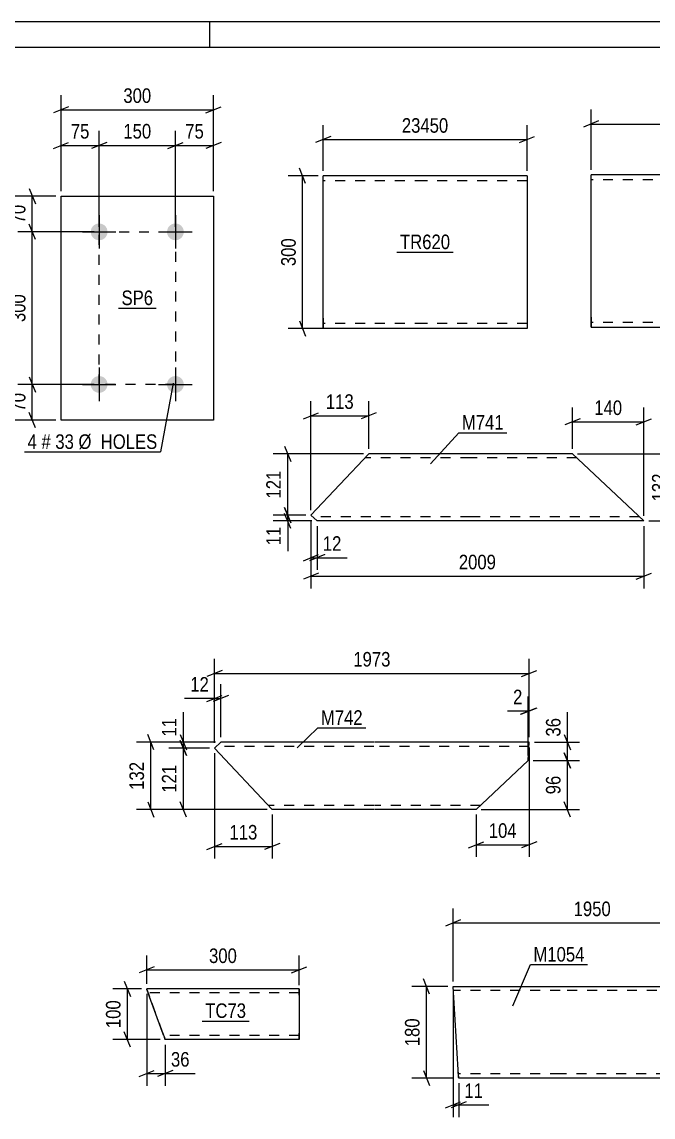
# Model space of a CAD drawing. Header units: millimetres. Extents: x 0 to 594, y 0 to 420.
# Drawn here: x 347 to 471.2, y 204.7 to 420 of the extents above; entities that cross this region are included whole.
import ezdxf

# ---------------------------------------------------------------- set-up
doc = ezdxf.new("R2010")
doc.units = ezdxf.units.MM
doc.linetypes.add('DXK_LINE_DOT2', pattern=[3.9198, 1.9599, -1.9599])
doc.styles.add('Arial Narrow', font='ARIALN.TTF', dxfattribs={"height": 0.2})

# ---------------------------------------------------------------- blocks, each defined once
blk = doc.blocks.new('Unknown-761544929-1135')
at = {"color": 5, "linetype": 'Continuous'}
for p, q in [((594, 420), (0, 420)), ((384, 415), (384, 420)), ((589, 415), (5, 415))]:
    blk.add_line(p, q, dxfattribs=at)
blk = doc.blocks.new('Part-761544929-9292 - 9291')
at = {"color": 2, "linetype": 'Continuous'}
for p, q in [((386.12, 278.36), (384.91, 277.23)), ((416.26, 278.36), (386.12, 278.36)), ((446.8, 278.36), (416.36, 278.36)), ((446.58, 274.76), (446.8, 278.36)), ((396.26, 265.16), (384.91, 277.23)), ((436.36, 265.16), (446.58, 274.76)), ((416.26, 265.16), (396.26, 265.16)), ((436.36, 265.16), (416.36, 265.16))]:
    blk.add_line(p, q, dxfattribs=at)
at = {"color": 7, "linetype": 'DXK_LINE_DOT2'}
for p, q in [((416.26, 277.56), (385.26, 277.56)), ((446.75, 277.56), (416.36, 277.56)), ((416.26, 265.96), (395.51, 265.96)), ((437.21, 265.96), (416.36, 265.96))]:
    blk.add_line(p, q, dxfattribs=at)
blk = doc.blocks.new('Part-761544929-9299 - 9298')
at = {"color": 2, "linetype": 'Continuous'}
for p, q in [((403.87, 323), (415.22, 335.07)), ((435.22, 335.07), (415.22, 335.07)), ((455.32, 335.07), (435.32, 335.07)), ((469.35, 321.87), (455.32, 335.07)), ((405.07, 321.87), (403.87, 323)), ((435.22, 321.87), (405.07, 321.87)), ((469.35, 321.87), (435.32, 321.87))]:
    blk.add_line(p, q, dxfattribs=at)
at = {"color": 7, "linetype": 'DXK_LINE_DOT2'}
for p, q in [((435.22, 334.27), (414.46, 334.27)), ((456.17, 334.27), (435.32, 334.27)), ((435.22, 322.67), (404.22, 322.67)), ((468.5, 322.67), (435.32, 322.67)), ((468.25, 322.9), (468.3, 322.85)), ((468.44, 322.73), (468.5, 322.67))]:
    blk.add_line(p, q, dxfattribs=at)
blk = doc.blocks.new('Part-761544929-16571 - 16570')
at = {"color": 2, "linetype": 'Continuous'}
for p, q in [((401.56, 229.9), (371.56, 229.9)), ((371.6, 229.78), (371.56, 229.9)), ((371.73, 229.43), (371.6, 229.78)), ((371.92, 228.92), (371.73, 229.43)), ((372.14, 228.3), (371.92, 228.92)), ((374.62, 221.5), (372.14, 228.3)), ((401.56, 229.9), (401.56, 229.9)), ((401.56, 229.9), (401.56, 229.78)), ((401.56, 229.78), (401.56, 229.43)), ((401.56, 229.43), (401.56, 228.92)), ((401.56, 228.92), (401.56, 220.89)), ((374.84, 220.89), (374.62, 221.5)), ((375.03, 220.37), (374.84, 220.89)), ((375.16, 220.02), (375.03, 220.37)), ((375.2, 219.9), (375.16, 220.02)), ((375.2, 219.9), (375.2, 219.9)), ((401.56, 219.9), (375.2, 219.9)), ((401.56, 220.89), (401.56, 220.37)), ((401.56, 220.37), (401.56, 220.02)), ((401.56, 220.02), (401.56, 219.9)), ((401.56, 219.9), (401.56, 219.9))]:
    blk.add_line(p, q, dxfattribs=at)
at = {"color": 7, "linetype": 'DXK_LINE_DOT2'}
for p, q in [((371.56, 229.9), (371.61, 229.78)), ((371.61, 229.78), (371.73, 229.43)), ((371.73, 229.43), (371.92, 228.92)), ((401.56, 229.1), (371.85, 229.1)), ((371.87, 229.04), (371.85, 229.1)), ((371.87, 229.04), (371.85, 229.1)), ((371.92, 228.92), (371.87, 229.04)), ((371.92, 228.92), (371.87, 229.04)), ((372.03, 228.61), (371.92, 228.92)), ((371.94, 228.87), (371.92, 228.92)), ((371.92, 228.92), (372.14, 228.3)), ((372.03, 228.61), (371.94, 228.87)), ((374.73, 221.2), (372.03, 228.61)), ((374.73, 221.2), (372.03, 228.61)), ((374.62, 221.5), (372.14, 228.3)), ((401.56, 229.78), (401.56, 229.9)), ((401.56, 229.43), (401.56, 229.78)), ((401.56, 228.92), (401.56, 229.43)), ((401.56, 229.1), (401.56, 229.1)), ((401.56, 229.04), (401.56, 229.1)), ((401.56, 229.04), (401.56, 229.1)), ((401.56, 228.61), (401.56, 229.04)), ((401.56, 228.92), (401.56, 229.04)), ((401.56, 228.92), (401.56, 220.89)), ((401.56, 228.87), (401.56, 228.92)), ((401.56, 228.61), (401.56, 228.87)), ((401.56, 228.61), (401.56, 221.2)), ((401.56, 228.61), (401.56, 221.2)), ((374.62, 221.5), (374.89, 220.76)), ((374.73, 221.2), (374.82, 220.94)), ((374.82, 220.94), (374.73, 221.2)), ((374.82, 220.94), (374.89, 220.76)), ((374.89, 220.76), (374.82, 220.94)), ((374.89, 220.76), (374.91, 220.7)), ((374.91, 220.7), (374.89, 220.76)), ((374.89, 220.76), (375.03, 220.37)), ((401.56, 220.7), (374.91, 220.7)), ((375.03, 220.37), (375.16, 220.02)), ((375.16, 220.02), (375.2, 219.9)), ((401.56, 221.2), (401.56, 220.76)), ((401.56, 220.94), (401.56, 221.2)), ((401.56, 220.76), (401.56, 220.94)), ((401.56, 220.37), (401.56, 220.89)), ((401.56, 220.76), (401.56, 220.7)), ((401.56, 220.7), (401.56, 220.76)), ((401.56, 220.7), (401.56, 220.7)), ((401.56, 220.02), (401.56, 220.37)), ((401.56, 219.9), (401.56, 220.02)), ((401.56, 219.9), (401.56, 219.9))]:
    blk.add_line(p, q, dxfattribs=at)
blk = doc.blocks.new('Part-761544929-9354 - 9353')
at = {"color": 2, "linetype": 'Continuous'}
for p, q in [((432.82, 213.95), (431.81, 230.35)), ((431.81, 230.35), (452.87, 230.35)), ((452.97, 230.35), (482.82, 230.35)), ((486.57, 226.81), (482.82, 230.35)), ((472.97, 212.35), (486.57, 226.81)), ((432.92, 212.35), (432.82, 213.95)), ((452.87, 212.35), (432.92, 212.35)), ((472.97, 212.35), (452.97, 212.35))]:
    blk.add_line(p, q, dxfattribs=at)
at = {"color": 7, "linetype": 'DXK_LINE_DOT2'}
for p, q in [((452.87, 229.55), (431.86, 229.55)), ((483.67, 229.55), (452.97, 229.55)), ((432.91, 212.47), (432.82, 213.95)), ((432.87, 213.15), (432.86, 213.21)), ((452.87, 213.15), (432.87, 213.15)), ((473.72, 213.15), (452.97, 213.15))]:
    blk.add_line(p, q, dxfattribs=at)
blk = doc.blocks.new('Part-761544929-9417 - 9416')
at = {"color": 2, "linetype": 'Continuous'}
for p, q in [((478.95, 389.92), (458.95, 389.92)), ((458.95, 361.92), (458.95, 389.92)), ((499.05, 389.92), (479.05, 389.92)), ((499.05, 389.92), (499.05, 359.92)), ((458.95, 361.92), (458.95, 359.92)), ((478.95, 359.92), (458.95, 359.92)), ((499.05, 359.92), (479.05, 359.92))]:
    blk.add_line(p, q, dxfattribs=at)
at = {"color": 7, "linetype": 'DXK_LINE_DOT2'}
for p, q in [((478.95, 388.92), (458.95, 388.92)), ((499.05, 388.92), (479.05, 388.92)), ((458.95, 360.07), (458.95, 361.92)), ((458.95, 360.92), (458.95, 361)), ((478.95, 360.92), (458.95, 360.92)), ((499.05, 360.92), (479.05, 360.92)), ((499.05, 360.92), (499.05, 361))]:
    blk.add_line(p, q, dxfattribs=at)
blk = doc.blocks.new('Part-761544929-9426 - 9425')
at = {"color": 2, "linetype": 'Continuous'}
for p, q in [((354.71, 341.72), (354.71, 385.72)), ((354.71, 385.72), (384.71, 385.72)), ((384.71, 385.72), (384.71, 341.72)), ((384.71, 341.72), (354.71, 341.72))]:
    blk.add_line(p, q, dxfattribs=at)
blk = doc.blocks.new('Bolt-761544929-9427 - 9425')
at = {"linetype": 'Continuous'}
for points in [[(362.21, 380.37, -1), (362.21, 377.07, -1)], [(377.21, 380.37, -1), (377.21, 377.07, -1)], [(362.21, 350.37, -1), (362.21, 347.07, -1)], [(377.21, 350.37, -1), (377.21, 347.07, -1)]]:
    blk.add_hatch(color=1, dxfattribs=at).paths.add_polyline_path(points)
at = {"color": 1, "linetype": 'Continuous'}
for p, q in [((362.21, 382.02), (362.21, 375.42)), ((377.21, 382.02), (377.21, 375.42)), ((358.91, 378.72), (365.51, 378.72)), ((373.91, 378.72), (380.51, 378.72)), ((362.21, 352.02), (362.21, 345.42)), ((377.21, 352.02), (377.21, 345.42)), ((358.91, 348.72), (365.51, 348.72)), ((373.91, 348.72), (380.51, 348.72))]:
    blk.add_line(p, q, dxfattribs=at)
blk = doc.blocks.new('Part-761544929-9537 - 9536')
at = {"color": 2, "linetype": 'Continuous'}
for p, q in [((426.26, 389.72), (406.26, 389.72)), ((406.26, 361.72), (406.26, 389.72)), ((446.36, 389.72), (426.36, 389.72)), ((446.36, 389.72), (446.36, 359.72)), ((406.26, 361.72), (406.26, 359.72)), ((426.26, 359.72), (406.26, 359.72)), ((446.36, 359.72), (426.36, 359.72))]:
    blk.add_line(p, q, dxfattribs=at)
at = {"color": 7, "linetype": 'DXK_LINE_DOT2'}
for p, q in [((426.26, 388.72), (406.26, 388.72)), ((446.36, 388.72), (426.36, 388.72)), ((406.26, 359.87), (406.26, 361.72)), ((406.26, 360.72), (406.26, 360.8)), ((426.26, 360.72), (406.26, 360.72)), ((446.36, 360.72), (426.36, 360.72)), ((446.36, 360.72), (446.36, 360.8))]:
    blk.add_line(p, q, dxfattribs=at)
blk = doc.blocks.new('Rectangle-761544929-16226 - 9425')
at = {"color": 1, "linetype": 'DXK_LINE_DOT2'}
blk.add_lwpolyline([(362.21, 378.72), (377.21, 378.72), (377.21, 348.72), (362.21, 348.72), (362.21, 378.72)], close=True, dxfattribs=at)
blk = doc.blocks.new('StraightDimension-761544929-9643 - 9291')
at = {"color": 7, "linetype": 'Continuous'}
for p, q in [((453.7, 276.26), (454.9, 273.26)), ((447.58, 274.76), (456.7, 274.76)), ((454.3, 265.16), (454.3, 274.76)), ((437.36, 265.16), (456.7, 265.16)), ((454.9, 263.66), (453.7, 266.66))]:
    blk.add_line(p, q, dxfattribs=at)
at = {"color": 0}
blk.add_wipeout([(453.55, 272.39), (449.35, 272.39), (449.35, 267.53), (453.55, 267.53)], dxfattribs=at)
at = {"color": 3, "style": 'Arial Narrow'}
blk.add_text('96', height=2.863, rotation=90.0002, dxfattribs=at).set_placement((452.95, 268.13))
blk = doc.blocks.new('StraightDimension-761544929-9642 - 9291')
at = {"color": 7, "linetype": 'Continuous'}
for p, q in [((447.8, 278.36), (456.7, 278.36)), ((453.7, 279.86), (454.9, 276.86)), ((454.3, 274.76), (454.3, 278.36)), ((454.9, 273.26), (453.7, 276.26)), ((447.58, 274.76), (456.7, 274.76))]:
    blk.add_line(p, q, dxfattribs=at)
at = {"color": 0}
blk.add_wipeout([(453.55, 283.74), (449.35, 283.74), (449.35, 278.88), (453.55, 278.88)], dxfattribs=at)
at = {"color": 7, "linetype": 'Continuous'}
blk.add_line((454.3, 278.36), (454.3, 284.26), dxfattribs=at)
blk.add_line((454.3, 278.36), (454.3, 284.26), dxfattribs=at)
at = {"color": 3, "style": 'Arial Narrow'}
blk.add_text('36', height=2.863, rotation=90.0002, dxfattribs=at).set_placement((452.95, 279.48))
blk = doc.blocks.new('StraightDimension-761544929-9626 - 9291')
at = {"color": 7, "linetype": 'Continuous'}
for p, q in [((446.58, 275.76), (446.58, 287.34)), ((446.8, 279.36), (446.8, 287.34)), ((445.08, 283.89), (448.08, 285.09)), ((448.3, 285.09), (445.3, 283.89)), ((446.58, 284.49), (446.8, 284.49))]:
    blk.add_line(p, q, dxfattribs=at)
at = {"color": 0}
blk.add_wipeout([(446.05, 285.24), (446.05, 289.44), (443.02, 289.44), (443.02, 285.24)], dxfattribs=at)
at = {"color": 7, "linetype": 'Continuous'}
blk.add_line((446.58, 284.49), (442.5, 284.49), dxfattribs=at)
blk.add_line((446.58, 284.49), (442.5, 284.49), dxfattribs=at)
at = {"color": 3, "style": 'Arial Narrow'}
blk.add_text('2', height=2.86, dxfattribs=at).set_placement((443.62, 285.84))
blk = doc.blocks.new('StraightDimension-761544929-9618 - 9291')
at = {"color": 7, "linetype": 'Continuous'}
for p, q in [((446.8, 277.36), (446.8, 255.82)), ((436.36, 264.16), (436.36, 255.82)), ((434.86, 257.62), (437.86, 258.82)), ((448.3, 258.82), (445.3, 257.62)), ((436.36, 258.22), (446.8, 258.22))]:
    blk.add_line(p, q, dxfattribs=at)
at = {"color": 0}
blk.add_wipeout([(444.92, 258.97), (444.92, 263.17), (438.24, 263.17), (438.24, 258.97)], dxfattribs=at)
at = {"color": 3, "style": 'Arial Narrow'}
blk.add_text('104', height=2.863, dxfattribs=at).set_placement((438.84, 259.57))
blk = doc.blocks.new('StraightDimension-761544929-9630 - 9291')
at = {"color": 7, "linetype": 'Continuous'}
for p, q in [((384.91, 278.23), (384.91, 289.82)), ((386.12, 279.36), (386.12, 289.82)), ((383.41, 286.37), (386.41, 287.57)), ((387.62, 287.57), (384.62, 286.37)), ((384.91, 286.97), (386.12, 286.97))]:
    blk.add_line(p, q, dxfattribs=at)
at = {"color": 0}
blk.add_wipeout([(384.39, 287.72), (384.39, 291.92), (379.53, 291.92), (379.53, 287.72)], dxfattribs=at)
at = {"color": 7, "linetype": 'Continuous'}
blk.add_line((384.91, 286.97), (379.01, 286.97), dxfattribs=at)
blk.add_line((384.91, 286.97), (379.01, 286.97), dxfattribs=at)
at = {"color": 3, "style": 'Arial Narrow'}
blk.add_text('12', height=2.863, dxfattribs=at).set_placement((380.13, 288.32))
blk = doc.blocks.new('StraightDimension-761544929-9622 - 9291')
at = {"color": 7, "linetype": 'Continuous'}
for p, q in [((384.91, 276.23), (384.91, 255.49)), ((396.26, 264.16), (396.26, 255.49)), ((383.41, 257.29), (386.41, 258.49)), ((397.76, 258.49), (394.76, 257.29)), ((384.91, 257.89), (396.26, 257.89))]:
    blk.add_line(p, q, dxfattribs=at)
at = {"color": 0}
blk.add_wipeout([(393.93, 258.64), (393.93, 262.84), (387.24, 262.84), (387.24, 258.64)], dxfattribs=at)
at = {"color": 3, "style": 'Arial Narrow'}
blk.add_text('113', height=2.863, dxfattribs=at).set_placement((387.84, 259.24))
blk = doc.blocks.new('StraightDimension-761544929-9650 - 9291')
at = {"color": 7, "linetype": 'Continuous'}
for p, q in [((384.91, 278.23), (384.91, 294.75)), ((446.8, 279.36), (446.8, 294.75)), ((386.41, 292.5), (383.41, 291.3)), ((384.91, 291.9), (446.8, 291.9)), ((445.3, 291.3), (448.3, 292.5))]:
    blk.add_line(p, q, dxfattribs=at)
at = {"color": 0}
blk.add_wipeout([(420.11, 292.65), (420.11, 296.85), (411.6, 296.85), (411.6, 292.65)], dxfattribs=at)
at = {"color": 3, "style": 'Arial Narrow'}
blk.add_text('1973', height=2.863, dxfattribs=at).set_placement((412.2, 293.25))
blk = doc.blocks.new('StraightDimension-761544929-16988 - 9291')
at = {"color": 7, "linetype": 'Continuous'}
for p, q in [((385.12, 278.36), (375.92, 278.36)), ((378.17, 279.86), (379.37, 276.86)), ((379.37, 275.73), (378.17, 278.73)), ((378.77, 277.23), (378.77, 278.36)), ((383.91, 277.23), (375.92, 277.23))]:
    blk.add_line(p, q, dxfattribs=at)
at = {"color": 0}
blk.add_wipeout([(378.02, 283.74), (373.82, 283.74), (373.82, 278.88), (378.02, 278.88)], dxfattribs=at)
at = {"color": 7, "linetype": 'Continuous'}
blk.add_line((378.77, 278.36), (378.77, 284.26), dxfattribs=at)
blk.add_line((378.77, 278.36), (378.77, 284.26), dxfattribs=at)
at = {"color": 3, "style": 'Arial Narrow'}
blk.add_text('11', height=2.863, rotation=90.0002, dxfattribs=at).set_placement((377.42, 279.48))
blk = doc.blocks.new('StraightDimension-761544929-16989 - 9291')
at = {"color": 7, "linetype": 'Continuous'}
for p, q in [((378.17, 278.73), (379.37, 275.73)), ((383.91, 277.23), (375.92, 277.23)), ((378.77, 265.16), (378.77, 277.23)), ((395.26, 265.16), (375.92, 265.16)), ((379.37, 263.66), (378.17, 266.66))]:
    blk.add_line(p, q, dxfattribs=at)
at = {"color": 0}
blk.add_wipeout([(378.02, 274.53), (373.82, 274.53), (373.82, 267.85), (378.02, 267.85)], dxfattribs=at)
at = {"color": 3, "style": 'Arial Narrow'}
blk.add_text('121', height=2.863, rotation=90.0002, dxfattribs=at).set_placement((377.42, 268.45))
blk = doc.blocks.new('StraightDimension-761544929-17025 - 9291')
at = {"color": 7, "linetype": 'Continuous'}
for p, q in [((385.12, 278.36), (369.53, 278.36)), ((372.98, 276.86), (371.78, 279.86)), ((372.38, 265.16), (372.38, 278.36)), ((395.26, 265.16), (369.53, 265.16)), ((371.78, 266.66), (372.98, 263.66))]:
    blk.add_line(p, q, dxfattribs=at)
at = {"color": 0}
blk.add_wipeout([(371.63, 275.1), (367.43, 275.1), (367.43, 268.42), (371.63, 268.42)], dxfattribs=at)
at = {"color": 3, "style": 'Arial Narrow'}
blk.add_text('132', height=2.863, rotation=90.0002, dxfattribs=at).set_placement((371.03, 269.02))
blk = doc.blocks.new('StraightDimension-761544929-9662 - 9298')
at = {"color": 7, "linetype": 'Continuous'}
for p, q in [((403.87, 322), (403.87, 312.26)), ((405.07, 320.87), (405.07, 312.26)), ((402.37, 314.06), (405.37, 315.26)), ((406.57, 315.26), (403.57, 314.06)), ((403.87, 314.66), (405.07, 314.66))]:
    blk.add_line(p, q, dxfattribs=at)
at = {"color": 0}
blk.add_wipeout([(410.45, 315.41), (410.45, 319.61), (405.6, 319.61), (405.6, 315.41)], dxfattribs=at)
at = {"color": 7, "linetype": 'Continuous'}
blk.add_line((405.07, 314.66), (410.98, 314.66), dxfattribs=at)
blk.add_line((405.07, 314.66), (410.98, 314.66), dxfattribs=at)
at = {"color": 3, "style": 'Arial Narrow'}
blk.add_text('12', height=2.863, dxfattribs=at).set_placement((406.2, 316.01))
blk = doc.blocks.new('StraightDimension-761544929-16826 - 9298')
at = {"color": 7, "linetype": 'Continuous'}
for p, q in [((398.69, 324.5), (399.89, 321.5)), ((399.89, 320.37), (398.69, 323.37)), ((402.87, 323), (396.44, 323)), ((404.07, 321.87), (396.44, 321.87)), ((399.29, 321.87), (399.29, 323))]:
    blk.add_line(p, q, dxfattribs=at)
at = {"color": 0}
blk.add_wipeout([(398.54, 321.34), (394.34, 321.34), (394.34, 316.49), (398.54, 316.49)], dxfattribs=at)
at = {"color": 7, "linetype": 'Continuous'}
blk.add_line((399.29, 321.87), (399.29, 315.96), dxfattribs=at)
blk.add_line((399.29, 321.87), (399.29, 315.96), dxfattribs=at)
at = {"color": 3, "style": 'Arial Narrow'}
blk.add_text('11', height=2.863, rotation=90.0002, dxfattribs=at).set_placement((397.94, 317.09))
blk = doc.blocks.new('StraightDimension-761544929-9654 - 9298')
at = {"color": 7, "linetype": 'Continuous'}
for p, q in [((455.32, 336.07), (455.32, 344.21)), ((469.35, 322.87), (469.35, 344.21)), ((456.82, 341.96), (453.82, 340.76)), ((455.32, 341.36), (469.35, 341.36)), ((467.85, 340.76), (470.85, 341.96))]:
    blk.add_line(p, q, dxfattribs=at)
at = {"color": 0}
blk.add_wipeout([(465.68, 342.11), (465.68, 346.31), (458.99, 346.31), (458.99, 342.11)], dxfattribs=at)
at = {"color": 3, "style": 'Arial Narrow'}
blk.add_text('140', height=2.863, dxfattribs=at).set_placement((459.59, 342.71))
blk = doc.blocks.new('StraightDimension-761544929-9674 - 9298')
at = {"color": 7, "linetype": 'Continuous'}
for p, q in [((475.76, 333.57), (474.56, 336.57)), ((456.32, 335.07), (477.56, 335.07)), ((475.16, 321.87), (475.16, 335.07)), ((474.56, 323.37), (475.76, 320.37)), ((470.35, 321.87), (477.56, 321.87))]:
    blk.add_line(p, q, dxfattribs=at)
at = {"color": 0}
blk.add_wipeout([(474.41, 331.81), (470.21, 331.81), (470.21, 325.12), (474.41, 325.12)], dxfattribs=at)
at = {"color": 3, "style": 'Arial Narrow'}
blk.add_text('132', height=2.863, rotation=90.0002, dxfattribs=at).set_placement((473.81, 325.72))
blk = doc.blocks.new('StraightDimension-761544929-9658 - 9298')
at = {"color": 7, "linetype": 'Continuous'}
for p, q in [((403.87, 324), (403.87, 345.41)), ((415.22, 336.07), (415.22, 345.41)), ((402.37, 341.96), (405.37, 343.16)), ((403.87, 342.56), (415.22, 342.56)), ((416.72, 343.16), (413.72, 341.96))]:
    blk.add_line(p, q, dxfattribs=at)
at = {"color": 0}
blk.add_wipeout([(412.88, 343.31), (412.88, 347.51), (406.2, 347.51), (406.2, 343.31)], dxfattribs=at)
at = {"color": 3, "style": 'Arial Narrow'}
blk.add_text('113', height=2.863, dxfattribs=at).set_placement((406.8, 343.91))
blk = doc.blocks.new('StraightDimension-761544929-9680 - 9298')
at = {"color": 7, "linetype": 'Continuous'}
for p, q in [((403.87, 322), (403.87, 308.62)), ((469.35, 320.87), (469.35, 308.62)), ((405.37, 311.62), (402.37, 310.42)), ((403.87, 311.02), (469.35, 311.02)), ((467.85, 310.42), (470.85, 311.62))]:
    blk.add_line(p, q, dxfattribs=at)
at = {"color": 0}
blk.add_wipeout([(440.87, 311.77), (440.87, 315.97), (432.35, 315.97), (432.35, 311.77)], dxfattribs=at)
at = {"color": 3, "style": 'Arial Narrow'}
blk.add_text('2009', height=2.863, dxfattribs=at).set_placement((432.95, 312.37))
blk = doc.blocks.new('StraightDimension-761544929-16825 - 9298')
at = {"color": 7, "linetype": 'Continuous'}
for p, q in [((398.69, 336.57), (399.89, 333.57)), ((414.22, 335.07), (396.44, 335.07)), ((399.29, 323), (399.29, 335.07)), ((399.89, 321.5), (398.69, 324.5)), ((402.87, 323), (396.44, 323))]:
    blk.add_line(p, q, dxfattribs=at)
at = {"color": 0}
blk.add_wipeout([(398.54, 332.37), (394.34, 332.37), (394.34, 325.69), (398.54, 325.69)], dxfattribs=at)
at = {"color": 3, "style": 'Arial Narrow'}
blk.add_text('121', height=2.863, rotation=90.0002, dxfattribs=at).set_placement((397.94, 326.29))
blk = doc.blocks.new('StraightDimension-761544929-16644 - 16570')
at = {"color": 7, "linetype": 'Continuous'}
for p, q in [((367.16, 231.4), (368.36, 228.4)), ((370.56, 229.9), (364.91, 229.9)), ((367.76, 219.9), (367.76, 229.9)), ((374.2, 219.9), (364.91, 219.9)), ((368.36, 218.4), (367.16, 221.4))]:
    blk.add_line(p, q, dxfattribs=at)
at = {"color": 0}
blk.add_wipeout([(367.01, 228.25), (362.81, 228.25), (362.81, 221.56), (367.01, 221.56)], dxfattribs=at)
at = {"color": 3, "style": 'Arial Narrow'}
blk.add_text('100', height=2.863, rotation=90.0002, dxfattribs=at).set_placement((366.41, 222.16))
blk = doc.blocks.new('StraightDimension-761544929-16620 - 16570')
at = {"color": 7, "linetype": 'Continuous'}
for p, q in [((371.56, 228.9), (371.56, 210.84)), ((375.2, 218.9), (375.2, 210.84)), ((370.06, 212.64), (373.06, 213.84)), ((371.56, 213.24), (375.2, 213.24)), ((376.7, 213.84), (373.7, 212.64))]:
    blk.add_line(p, q, dxfattribs=at)
at = {"color": 0}
blk.add_wipeout([(380.58, 213.99), (380.58, 218.19), (375.73, 218.19), (375.73, 213.99)], dxfattribs=at)
at = {"color": 7, "linetype": 'Continuous'}
blk.add_line((375.2, 213.24), (381.11, 213.24), dxfattribs=at)
blk.add_line((375.2, 213.24), (381.11, 213.24), dxfattribs=at)
at = {"color": 3, "style": 'Arial Narrow'}
blk.add_text('36', height=2.863, dxfattribs=at).set_placement((376.33, 214.59))
blk = doc.blocks.new('StraightDimension-761544929-16576 - 16570')
at = {"color": 7, "linetype": 'Continuous'}
for p, q in [((371.56, 230.9), (371.56, 236.46)), ((401.56, 230.61), (401.56, 236.46)), ((373.06, 234.21), (370.06, 233.01)), ((371.56, 233.61), (401.56, 233.61)), ((400.06, 233.01), (403.06, 234.21))]:
    blk.add_line(p, q, dxfattribs=at)
at = {"color": 0}
blk.add_wipeout([(389.9, 234.36), (389.9, 238.56), (383.22, 238.56), (383.22, 234.36)], dxfattribs=at)
at = {"color": 3, "style": 'Arial Narrow'}
blk.add_text('300', height=2.863, dxfattribs=at).set_placement((383.82, 234.96))
blk = doc.blocks.new('StraightDimension-761544929-9760 - 9353')
at = {"color": 7, "linetype": 'Continuous'}
for p, q in [((427.17, 228.85), (425.97, 231.85)), ((430.81, 230.35), (423.72, 230.35)), ((426.57, 212.35), (426.57, 230.35)), ((425.97, 213.85), (427.17, 210.85)), ((431.92, 212.35), (423.72, 212.35))]:
    blk.add_line(p, q, dxfattribs=at)
at = {"color": 0}
blk.add_wipeout([(425.82, 224.69), (421.62, 224.69), (421.62, 218), (425.82, 218)], dxfattribs=at)
at = {"color": 3, "style": 'Arial Narrow'}
blk.add_text('180', height=2.863, rotation=90.0002, dxfattribs=at).set_placement((425.22, 218.6))
blk = doc.blocks.new('StraightDimension-761544929-9744 - 9353')
at = {"color": 7, "linetype": 'Continuous'}
for p, q in [((431.81, 229.35), (431.81, 204.67)), ((432.92, 211.35), (432.92, 204.67)), ((430.31, 206.47), (433.31, 207.67)), ((434.42, 207.67), (431.42, 206.47)), ((431.81, 207.07), (432.92, 207.07))]:
    blk.add_line(p, q, dxfattribs=at)
at = {"color": 0}
blk.add_wipeout([(438.3, 207.82), (438.3, 212.02), (433.44, 212.02), (433.44, 207.82)], dxfattribs=at)
at = {"color": 7, "linetype": 'Continuous'}
blk.add_line((432.92, 207.07), (438.82, 207.07), dxfattribs=at)
blk.add_line((432.92, 207.07), (438.82, 207.07), dxfattribs=at)
at = {"color": 3, "style": 'Arial Narrow'}
blk.add_text('11', height=2.863, dxfattribs=at).set_placement((434.04, 208.42))
blk = doc.blocks.new('StraightDimension-761544929-9766 - 9353')
at = {"color": 7, "linetype": 'Continuous'}
for p, q in [((431.81, 231.35), (431.81, 245.68)), ((486.57, 227.81), (486.57, 245.68)), ((433.31, 243.43), (430.31, 242.23)), ((485.07, 242.23), (488.07, 243.43)), ((431.81, 242.83), (486.57, 242.83))]:
    blk.add_line(p, q, dxfattribs=at)
at = {"color": 0}
blk.add_wipeout([(463.45, 243.58), (463.45, 247.78), (454.93, 247.78), (454.93, 243.58)], dxfattribs=at)
at = {"color": 3, "style": 'Arial Narrow'}
blk.add_text('1950', height=2.863, dxfattribs=at).set_placement((455.53, 244.18))
blk = doc.blocks.new('StraightDimension-761544929-9830 - 9416')
at = {"color": 7, "linetype": 'Continuous'}
for p, q in [((458.95, 390.92), (458.95, 402.77)), ((499.05, 390.92), (499.05, 402.77)), ((460.45, 400.52), (457.45, 399.32)), ((458.95, 399.92), (499.05, 399.92)), ((497.55, 399.32), (500.55, 400.52))]:
    blk.add_line(p, q, dxfattribs=at)
at = {"color": 0}
blk.add_wipeout([(484.17, 400.67), (484.17, 404.87), (473.83, 404.87), (473.83, 400.67)], dxfattribs=at)
at = {"color": 3, "style": 'Arial Narrow'}
blk.add_text('24050', height=2.863, dxfattribs=at).set_placement((474.43, 401.27))
blk = doc.blocks.new('StraightDimension-761544929-9834 - 9425')
at = {"color": 7, "linetype": 'Continuous'}
for p, q in [((353.71, 385.72), (346.21, 385.72)), ((348.46, 387.22), (349.66, 384.22)), ((349.06, 378.72), (349.06, 385.72)), ((349.66, 377.22), (348.46, 380.22)), ((361.21, 378.72), (346.21, 378.72))]:
    blk.add_line(p, q, dxfattribs=at)
at = {"color": 0}
blk.add_wipeout([(348.31, 384.65), (344.11, 384.65), (344.11, 379.79), (348.31, 379.79)], dxfattribs=at)
at = {"color": 3, "style": 'Arial Narrow'}
blk.add_text('70', height=2.863, rotation=90.0002, dxfattribs=at).set_placement((347.71, 380.39))
blk = doc.blocks.new('StraightDimension-761544929-9835 - 9425')
at = {"color": 7, "linetype": 'Continuous'}
for p, q in [((349.66, 377.22), (348.46, 380.22)), ((361.21, 378.72), (346.21, 378.72)), ((349.06, 348.72), (349.06, 378.72)), ((348.46, 350.22), (349.66, 347.22)), ((361.21, 348.72), (346.21, 348.72))]:
    blk.add_line(p, q, dxfattribs=at)
at = {"color": 0}
blk.add_wipeout([(348.31, 367.06), (344.11, 367.06), (344.11, 360.38), (348.31, 360.38)], dxfattribs=at)
at = {"color": 3, "style": 'Arial Narrow'}
blk.add_text('300', height=2.863, rotation=90.0002, dxfattribs=at).set_placement((347.71, 360.98))
blk = doc.blocks.new('StraightDimension-761544929-9836 - 9425')
at = {"color": 7, "linetype": 'Continuous'}
for p, q in [((348.46, 350.22), (349.66, 347.22)), ((361.21, 348.72), (346.21, 348.72)), ((349.06, 341.72), (349.06, 348.72)), ((349.66, 340.22), (348.46, 343.22)), ((353.71, 341.72), (346.21, 341.72))]:
    blk.add_line(p, q, dxfattribs=at)
at = {"color": 0}
blk.add_wipeout([(348.31, 347.65), (344.11, 347.65), (344.11, 342.79), (348.31, 342.79)], dxfattribs=at)
at = {"color": 3, "style": 'Arial Narrow'}
blk.add_text('70', height=2.863, rotation=90.0002, dxfattribs=at).set_placement((347.71, 343.39))
blk = doc.blocks.new('StraightDimension-761544929-9846 - 9425')
at = {"color": 7, "linetype": 'Continuous'}
for p, q in [((353.71, 385.72), (337.76, 385.72)), ((341.21, 384.22), (340.01, 387.22)), ((340.61, 341.72), (340.61, 385.72)), ((340.01, 343.22), (341.21, 340.22)), ((353.71, 341.72), (337.76, 341.72))]:
    blk.add_line(p, q, dxfattribs=at)
at = {"color": 0}
blk.add_wipeout([(339.86, 367.06), (335.66, 367.06), (335.66, 360.38), (339.86, 360.38)], dxfattribs=at)
at = {"color": 3, "style": 'Arial Narrow'}
blk.add_text('440', height=2.863, rotation=90.0002, dxfattribs=at).set_placement((339.26, 360.98))
blk = doc.blocks.new('StraightDimension-761544929-9850 - 9425')
at = {"color": 7, "linetype": 'Continuous'}
for p, q in [((377.21, 379.72), (377.21, 398.57)), ((384.71, 386.72), (384.71, 398.57)), ((375.71, 395.12), (378.71, 396.32)), ((386.21, 396.32), (383.21, 395.12)), ((377.21, 395.72), (384.71, 395.72))]:
    blk.add_line(p, q, dxfattribs=at)
at = {"color": 0}
blk.add_wipeout([(383.39, 396.47), (383.39, 400.67), (378.54, 400.67), (378.54, 396.47)], dxfattribs=at)
at = {"color": 3, "style": 'Arial Narrow'}
blk.add_text('75', height=2.863, dxfattribs=at).set_placement((379.14, 397.07))
blk = doc.blocks.new('StraightDimension-761544929-9851 - 9425')
at = {"color": 7, "linetype": 'Continuous'}
for p, q in [((362.21, 379.72), (362.21, 398.57)), ((377.21, 379.72), (377.21, 398.57)), ((363.71, 396.32), (360.71, 395.12)), ((375.71, 395.12), (378.71, 396.32)), ((362.21, 395.72), (377.21, 395.72))]:
    blk.add_line(p, q, dxfattribs=at)
at = {"color": 0}
blk.add_wipeout([(373.06, 396.47), (373.06, 400.67), (366.37, 400.67), (366.37, 396.47)], dxfattribs=at)
at = {"color": 3, "style": 'Arial Narrow'}
blk.add_text('150', height=2.863, dxfattribs=at).set_placement((366.97, 397.07))
blk = doc.blocks.new('StraightDimension-761544929-9852 - 9425')
at = {"color": 7, "linetype": 'Continuous'}
for p, q in [((354.71, 386.72), (354.71, 398.57)), ((362.21, 379.72), (362.21, 398.57)), ((353.21, 395.12), (356.21, 396.32)), ((363.71, 396.32), (360.71, 395.12)), ((354.71, 395.72), (362.21, 395.72))]:
    blk.add_line(p, q, dxfattribs=at)
at = {"color": 0}
blk.add_wipeout([(360.89, 396.47), (360.89, 400.67), (356.04, 400.67), (356.04, 396.47)], dxfattribs=at)
at = {"color": 3, "style": 'Arial Narrow'}
blk.add_text('75', height=2.863, dxfattribs=at).set_placement((356.64, 397.07))
blk = doc.blocks.new('StraightDimension-761544929-9862 - 9425')
at = {"color": 7, "linetype": 'Continuous'}
for p, q in [((354.71, 386.72), (354.71, 405.57)), ((384.71, 386.72), (384.71, 405.57)), ((356.21, 403.32), (353.21, 402.12)), ((354.71, 402.72), (384.71, 402.72)), ((383.21, 402.12), (386.21, 403.32))]:
    blk.add_line(p, q, dxfattribs=at)
at = {"color": 0}
blk.add_wipeout([(373.06, 403.47), (373.06, 407.67), (366.37, 407.67), (366.37, 403.47)], dxfattribs=at)
at = {"color": 3, "style": 'Arial Narrow'}
blk.add_text('300', height=2.863, dxfattribs=at).set_placement((366.97, 404.07))
blk = doc.blocks.new('StraightDimension-761544929-16357 - 9536')
at = {"color": 7, "linetype": 'Continuous'}
for p, q in [((402.82, 388.22), (401.62, 391.22)), ((405.26, 389.72), (399.37, 389.72)), ((402.22, 359.72), (402.22, 389.72)), ((406.72, 359.72), (399.37, 359.72)), ((401.62, 361.22), (402.82, 358.22))]:
    blk.add_line(p, q, dxfattribs=at)
at = {"color": 0}
blk.add_wipeout([(401.47, 378.06), (397.27, 378.06), (397.27, 371.38), (401.47, 371.38)], dxfattribs=at)
at = {"color": 3, "style": 'Arial Narrow'}
blk.add_text('300', height=2.863, rotation=90.0002, dxfattribs=at).set_placement((400.87, 371.98))
blk = doc.blocks.new('StraightDimension-761544929-10090 - 9536')
at = {"color": 7, "linetype": 'Continuous'}
for p, q in [((406.26, 390.72), (406.26, 399.71)), ((446.36, 390.72), (446.36, 399.71)), ((407.76, 397.46), (404.76, 396.26)), ((406.26, 396.86), (446.36, 396.86)), ((444.86, 396.26), (447.86, 397.46))]:
    blk.add_line(p, q, dxfattribs=at)
at = {"color": 0}
blk.add_wipeout([(431.48, 397.61), (431.48, 401.81), (421.14, 401.81), (421.14, 397.61)], dxfattribs=at)
at = {"color": 3, "style": 'Arial Narrow'}
blk.add_text('23450', height=2.863, dxfattribs=at).set_placement((421.74, 398.21))
blk = doc.blocks.new('Mark-761544929-10099 - 9291')
at = {"color": 0}
blk.add_wipeout([(414.05, 281.79), (414.05, 284.79), (405.82, 284.79), (405.82, 281.79)], dxfattribs=at)
blk.add_wipeout([(414.05, 281.79), (414.05, 284.79), (405.82, 284.79), (405.82, 281.79)], dxfattribs=at)
at = {"color": 30, "linetype": 'Continuous'}
for p, q in [((401.13, 277.24), (405.22, 281.19)), ((405.22, 281.19), (414.65, 281.19))]:
    blk.add_line(p, q, dxfattribs=at)
at = {"color": 3, "style": 'Arial Narrow'}
blk.add_text('M742', height=2.863, dxfattribs=at).set_placement((405.82, 281.79))
blk = doc.blocks.new('Mark-761544929-10102 - 9298')
at = {"color": 0}
blk.add_wipeout([(441.77, 339.82), (441.77, 342.82), (433.55, 342.82), (433.55, 339.82)], dxfattribs=at)
blk.add_wipeout([(441.77, 339.82), (441.77, 342.82), (433.55, 342.82), (433.55, 339.82)], dxfattribs=at)
at = {"color": 30, "linetype": 'Continuous'}
for p, q in [((427.37, 333.12), (432.95, 339.22)), ((432.95, 339.22), (442.37, 339.22))]:
    blk.add_line(p, q, dxfattribs=at)
at = {"color": 3, "style": 'Arial Narrow'}
blk.add_text('M741', height=2.863, dxfattribs=at).set_placement((433.55, 339.82))
blk = doc.blocks.new('Mark-761544929-16667 - 16570')
at = {"color": 0}
blk.add_wipeout([(391.11, 224.16), (391.11, 227.16), (383.07, 227.16), (383.07, 224.16)], dxfattribs=at)
blk.add_wipeout([(391.11, 224.16), (391.11, 227.16), (383.07, 227.16), (383.07, 224.16)], dxfattribs=at)
at = {"color": 30, "linetype": 'Continuous'}
blk.add_line((382.47, 223.56), (391.71, 223.56), dxfattribs=at)
at = {"color": 3, "style": 'Arial Narrow'}
blk.add_text('TC73', height=2.863, dxfattribs=at).set_placement((383.07, 224.16))
blk = doc.blocks.new('Mark-761544929-10117 - 9353')
at = {"color": 0}
blk.add_wipeout([(457.67, 235.24), (457.67, 238.24), (447.62, 238.24), (447.62, 235.24)], dxfattribs=at)
blk.add_wipeout([(457.67, 235.24), (457.67, 238.24), (447.62, 238.24), (447.62, 235.24)], dxfattribs=at)
at = {"color": 30, "linetype": 'Continuous'}
for p, q in [((443.6, 226.53), (447.02, 234.64)), ((447.02, 234.64), (458.27, 234.64))]:
    blk.add_line(p, q, dxfattribs=at)
at = {"color": 3, "style": 'Arial Narrow'}
blk.add_text('M1054', height=2.863, dxfattribs=at).set_placement((447.62, 235.24))
blk = doc.blocks.new('Mark-761544929-10136 - 9425')
at = {"color": 0}
blk.add_wipeout([(349.96, 336.04), (349.96, 339.04), (348.13, 339.04), (348.13, 336.04)], dxfattribs=at)
blk.add_wipeout([(349.96, 336.04), (349.96, 339.04), (348.13, 339.04), (348.13, 336.04)], dxfattribs=at)
blk.add_wipeout([(352.69, 336.04), (352.69, 339.04), (350.86, 339.04), (350.86, 336.04)], dxfattribs=at)
blk.add_wipeout([(352.69, 336.04), (352.69, 339.04), (350.86, 339.04), (350.86, 336.04)], dxfattribs=at)
at = {"color": 3, "style": 'Arial Narrow'}
blk.add_text('4', height=2.86, dxfattribs=at).set_placement((348.13, 336.04))
at = {"color": 0}
blk.add_wipeout([(357.24, 336.04), (357.24, 339.04), (353.59, 339.04), (353.59, 336.04)], dxfattribs=at)
blk.add_wipeout([(357.24, 336.04), (357.24, 339.04), (353.59, 339.04), (353.59, 336.04)], dxfattribs=at)
at = {"color": 3, "style": 'Arial Narrow'}
blk.add_text('#', height=2.86, dxfattribs=at).set_placement((350.86, 336.04))
at = {"color": 0}
blk.add_wipeout([(373.67, 336.04), (373.67, 339.04), (358.14, 339.04), (358.14, 336.04)], dxfattribs=at)
blk.add_wipeout([(373.67, 336.04), (373.67, 339.04), (358.14, 339.04), (358.14, 336.04)], dxfattribs=at)
at = {"color": 7, "linetype": 'Continuous'}
for p in [(376.79, 349), (347.53, 335.44)]:
    blk.add_line(p, (374.27, 335.44), dxfattribs=at)
at = {"color": 3, "style": 'Arial Narrow'}
for s, p in [('33', (353.59, 336.04)), ('Ø  HOLES', (358.14, 336.04))]:
    blk.add_text(s, height=2.863, dxfattribs=at).set_placement(p)
blk = doc.blocks.new('Mark-761544929-10133 - 9425')
at = {"color": 0}
blk.add_wipeout([(372.82, 364.32), (372.82, 367.32), (366.61, 367.32), (366.61, 364.32)], dxfattribs=at)
blk.add_wipeout([(372.82, 364.32), (372.82, 367.32), (366.61, 367.32), (366.61, 364.32)], dxfattribs=at)
at = {"color": 30, "linetype": 'Continuous'}
blk.add_line((366.01, 363.72), (373.42, 363.72), dxfattribs=at)
at = {"color": 3, "style": 'Arial Narrow'}
blk.add_text('SP6', height=2.863, dxfattribs=at).set_placement((366.61, 364.32))
blk = doc.blocks.new('Mark-761544929-10158 - 9536')
at = {"color": 0}
blk.add_wipeout([(431.24, 375.32), (431.24, 378.32), (421.38, 378.32), (421.38, 375.32)], dxfattribs=at)
blk.add_wipeout([(431.24, 375.32), (431.24, 378.32), (421.38, 378.32), (421.38, 375.32)], dxfattribs=at)
at = {"color": 30, "linetype": 'Continuous'}
blk.add_line((420.78, 374.72), (431.84, 374.72), dxfattribs=at)
at = {"color": 3, "style": 'Arial Narrow'}
blk.add_text('TR620', height=2.863, dxfattribs=at).set_placement((421.38, 375.32))

msp = doc.modelspace()

# ---------------------------------------------------------------- block references
for name in ['Unknown-761544929-1135', 'Part-761544929-9417 - 9416', 'Part-761544929-9537 - 9536', 'Part-761544929-9426 - 9425', 'Bolt-761544929-9427 - 9425', 'Rectangle-761544929-16226 - 9425', 'Part-761544929-9299 - 9298', 'Part-761544929-9292 - 9291', 'Part-761544929-16571 - 16570', 'Part-761544929-9354 - 9353']:
    msp.add_blockref(name, (0, 0))

# ---------------------------------------------------------------- next in the draw order: block references
for name in ['StraightDimension-761544929-9830 - 9416', 'StraightDimension-761544929-9850 - 9425', 'StraightDimension-761544929-16357 - 9536', 'StraightDimension-761544929-9834 - 9425', 'Mark-761544929-10158 - 9536', 'Mark-761544929-10133 - 9425', 'StraightDimension-761544929-9654 - 9298', 'Mark-761544929-10102 - 9298', 'StraightDimension-761544929-9662 - 9298', 'StraightDimension-761544929-9630 - 9291', 'StraightDimension-761544929-9622 - 9291', 'StraightDimension-761544929-9643 - 9291', 'StraightDimension-761544929-16644 - 16570', 'StraightDimension-761544929-9760 - 9353', 'Mark-761544929-16667 - 16570']:
    msp.add_blockref(name, (0, 0))

# ---------------------------------------------------------------- next in the draw order: block references
for name in ['StraightDimension-761544929-10090 - 9536', 'StraightDimension-761544929-9835 - 9425', 'StraightDimension-761544929-9674 - 9298', 'StraightDimension-761544929-16826 - 9298', 'StraightDimension-761544929-9642 - 9291', 'StraightDimension-761544929-16576 - 16570', 'StraightDimension-761544929-16620 - 16570', 'StraightDimension-761544929-9744 - 9353']:
    msp.add_blockref(name, (0, 0))

# ---------------------------------------------------------------- next in the draw order: block references
for name in ['StraightDimension-761544929-9851 - 9425', 'StraightDimension-761544929-9836 - 9425', 'StraightDimension-761544929-9658 - 9298', 'StraightDimension-761544929-9680 - 9298', 'StraightDimension-761544929-9626 - 9291', 'StraightDimension-761544929-9766 - 9353']:
    msp.add_blockref(name, (0, 0))

# ---------------------------------------------------------------- next in the draw order: block references
for name in ['StraightDimension-761544929-9846 - 9425', 'StraightDimension-761544929-16825 - 9298', 'StraightDimension-761544929-9618 - 9291', 'Mark-761544929-10117 - 9353']:
    msp.add_blockref(name, (0, 0))

# ---------------------------------------------------------------- next in the draw order: block references
for name in ['StraightDimension-761544929-9852 - 9425', 'Mark-761544929-10136 - 9425', 'StraightDimension-761544929-9650 - 9291']:
    msp.add_blockref(name, (0, 0))

# ---------------------------------------------------------------- next in the draw order: block references
for name in ['StraightDimension-761544929-9862 - 9425', 'StraightDimension-761544929-16988 - 9291', 'Mark-761544929-10099 - 9291']:
    msp.add_blockref(name, (0, 0))

# ---------------------------------------------------------------- next in the draw order: block references
msp.add_blockref('StraightDimension-761544929-16989 - 9291', (0, 0))

# ---------------------------------------------------------------- next in the draw order: block references
msp.add_blockref('StraightDimension-761544929-17025 - 9291', (0, 0))

doc.saveas('drawing.dxf')
